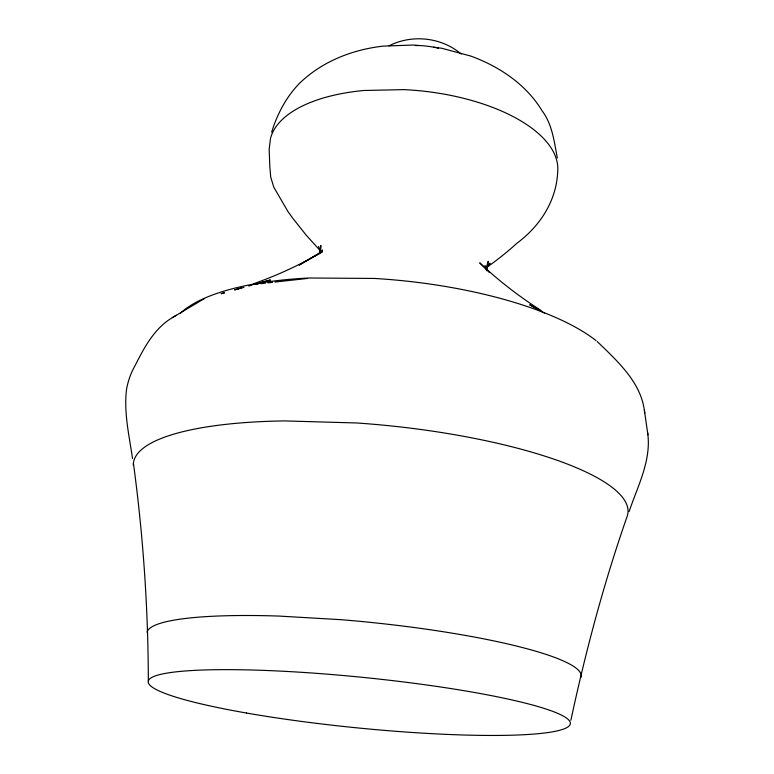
<?xml version="1.0" encoding="UTF-8"?>
<svg xmlns="http://www.w3.org/2000/svg" width="774" height="774" viewBox="0 0 774 774"><rect width="100%" height="100%" fill="white"/><g stroke="black" fill="none" stroke-linecap="round" stroke-linejoin="round"><path stroke-width="1.16" d="M487.001 269.439L488.249 261.244L486.469 267.117M148.327 680.839C148.173 608.122 143.171 535.279 133.409 463.191M320.63 252.082L320.862 245.474L319.285 253.601M570.864 720.304C585.695 651.195 603.923 582.648 627.327 515.9A248.512 62.858 5.7 0 0 356.872 422.981L284.242 420.911A248.512 62.858 5.7 0 0 133.322 465.397M271.655 132.18C277.14 114.281 286.312 96.818 299.461 83.369C322.071 61.436 352.393 49.555 383.372 46.111L413.529 45.027L418.85 45.502A55.467 28.638 5.7 0 1 438.548 48.211M629.117 511.517C637.737 485.956 651.882 459.833 647.528 432.037M486.778 267.446L490.058 263.237L487.533 265.617M321.21 251.918L322.594 250.089L318.588 253.553L299.141 265.066L322.274 251.831C300.428 264.776 277.237 275.418 253.292 283.855M487.049 267.175C497.45 259.832 507.415 251.86 516.858 243.307C540.281 225.882 556.68 200.63 557.744 170.88A144.699 66.922 5.7 0 0 403.902 89.629L363.761 90.49A144.699 66.922 5.7 0 0 270.474 138.585L269.159 149.285L269.826 166.623L270.716 177.072L273.764 187.134L287.899 211.476L292.911 218.432L306.388 235.393L321.2 251.695M204.539 298.503L172.312 317.659C154.548 328.263 144.409 347.129 135.411 364.97C131.048 372.662 127.894 381.06 126.481 389.796C123.763 412.774 129.229 435.83 132.518 458.489M172.312 317.659L176.308 315.299M389.08 45.821C412.049 34.066 441.528 37.239 461.188 54.054M234.628 289.873L241.304 287.841M234.87 289.853L238.324 288.896M248.686 286.003L252.14 285.045M254.443 284.397L270.416 279.985L254.307 284.474M238.189 288.973L243.945 287.367M253.63 284.455L258.371 283.923M260.741 283.661L265.482 283.129M267.852 282.858L272.583 282.336M274.954 282.065L306.939 278.485M415.386 45.598L418.85 45.502M433.74 47.195L441.731 48.249L470.863 56.096C499.443 66.554 526.185 84.414 542.148 110.885C552.384 124.43 554.174 141.797 557.338 157.935M538.365 309.465L529.735 304.801L544.432 313.073M541.045 310.451C519.18 296.539 498.562 280.662 479.735 262.85L489.362 272.438M597.189 341.537L603.488 347.536C621.28 364.922 640.901 384.349 644.374 410.326L647.925 434.843M487.552 270.426L484.94 265.724L486.73 270.803M318.607 246.442L320.291 251.579M644.374 410.326L644.781 413.19M180.448 313.189A225.853 75.852 5.7 0 1 309.107 278.001L374.442 278.447A225.853 75.852 5.7 0 1 596.038 340.608M147.002 632.184A218.258 32.663 5.7 0 1 278.853 616.065L341.411 619.713A218.258 32.663 5.7 0 1 581.032 677.279M224.508 292.746L221.054 293.714L224.46 292.775M246.451 713.028A212.134 25.407 5.7 0 0 570.196 724.319A212.134 25.407 5.7 0 0 261.167 670.294A212.134 25.407 5.7 0 0 246.451 713.028"/></g></svg>
